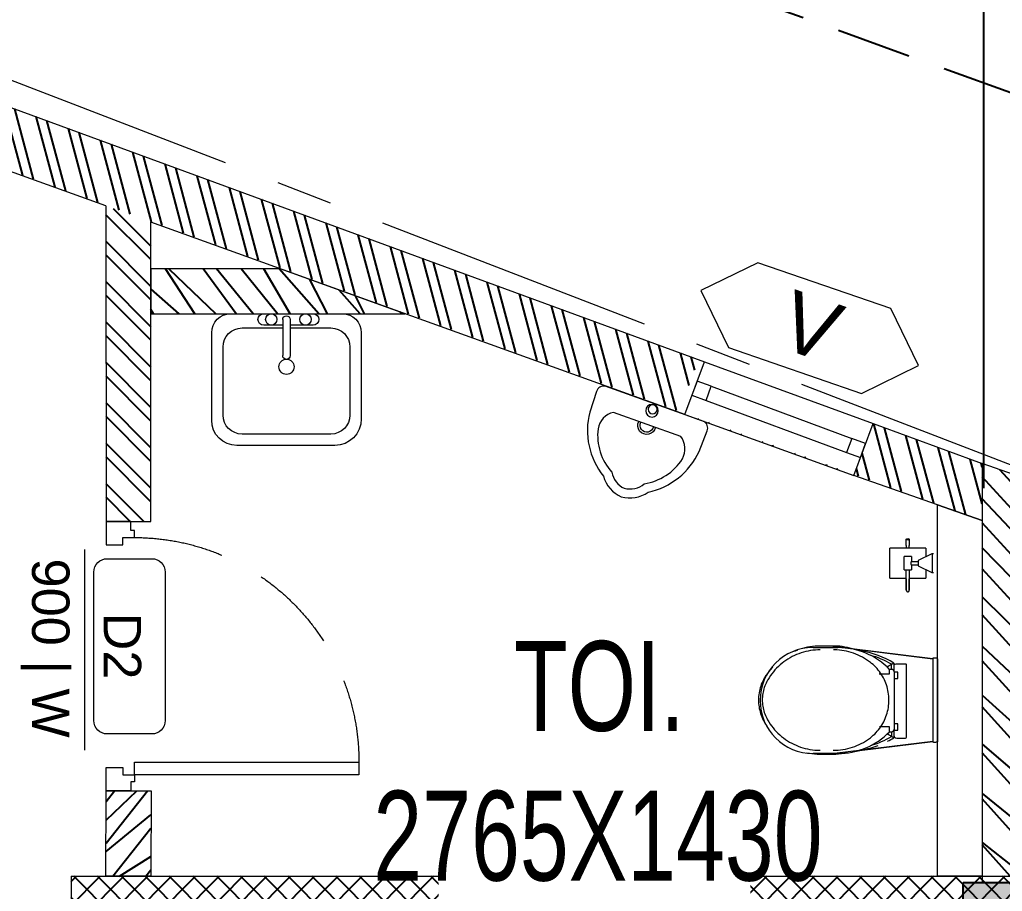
# Model space of a CAD drawing. Header units: metres. Extents: x 60101 to 1133747, y -540 to 107947.
# Drawn here: x 579835 to 583119, y 49922 to 52833 of the extents above; entities that cross this region are included whole.
import ezdxf
from ezdxf.enums import TextEntityAlignment as Align

# ---------------------------------------------------------------- set-up
doc = ezdxf.new("R2010")
doc.units = ezdxf.units.M
doc.header["$LTSCALE"] = 5
doc.header["$PDMODE"] = 3
doc.header["$PDSIZE"] = 20
for name, pattern in [('CENTER', [2, 1.25, -0.25, 0.25, -0.25]), ('DASHED', [0.75, 0.5, -0.25]), ('HIDDEN', [0.375, 0.25, -0.125])]:
    doc.linetypes.add(name, pattern=pattern)
for name, color, linetype in [('A-COLUMN', 3, 'Continuous'), ('A-DIM', 2, 'Continuous'), ('A-hatch', 251, 'Continuous'), ('A-PLOT BOUNDARY', 1, 'Continuous'), ('A-TEXT', 3, 'Continuous'), ('A-TEXT-DOOR', 11, 'Continuous'), ('WALL', 1, 'Continuous')]:
    doc.layers.add(name, color=color, linetype=linetype)
for name, color, linetype, lineweight in [('A-Door', 11, 'Continuous', 15), ('A-DOOR-FRAM', 11, 'Continuous', 9), ('A-FLOR-GRID', 252, 'CENTER', 9), ('A-FURN-FREE', 253, 'Continuous', 5), ('A-Furniture', 252, 'Continuous', 5), ('A-WALL-FULL', 4, 'Continuous', 15), ('A-WIND', 152, 'Continuous', 5), ('HSP-FURN-FREE', 253, 'Continuous', 5), ('P-SANR-FIXT', 6, 'Continuous', 9)]:
    doc.layers.add(name, color=color, linetype=linetype, lineweight=lineweight)
doc.styles.add('Arial', font='arial.ttf', dxfattribs={"height": 135})
doc.styles.add('CEN GOTHIC', font='GOTHIC.TTF', dxfattribs={"width": 0.7})
doc.styles.add('century', font='GOTHIC.TTF', dxfattribs={"width": 0.8})
doc.styles.add('Century Gothic', font='GOTHIC.TTF', dxfattribs={"width": 0.7})
doc.dimstyles.new('1-50', dxfattribs={"dimscale": 50, "dimtxt": 5, "dimasz": 1.25, "dimexe": 1, "dimexo": 1, "dimgap": 0, "dimtad": 0, "dimdec": 0, "dimrnd": 5, "dimzin": 12, "dimdsep": 46, "dimtxsty": 'CEN GOTHIC', "dimblk": 'ARCHTICK', "dimcen": 1, "dimdle": 1, "dimclrd": 6, "dimclre": 6, "dimclrt": 256, "dimadec": 0, "dimazin": 3, "dimtfac": 1, "dimtdec": 0, "dimtmove": 1, "dimatfit": 2, "dimfxl": 5, "dimfxlon": 1, "dimtvp": 0.75, "dimtolj": 1, "dimtzin": 12, "dimlwd": 18, "dimlwe": 18, "dimarcsym": 0})

# ---------------------------------------------------------------- blocks, each defined once
blk = doc.blocks.new('_ArchTick')
at = {"color": 0, "linetype": 'ByBlock', "const_width": 0.15}
blk.add_lwpolyline([(-0.5, -0.5), (0.5, 0.5)], dxfattribs=at)
blk = doc.blocks.new('*D386')
at = {"layer": 'A-DIM', "color": 6, "lineweight": 18, "transparency": 16777216}
for p, q in [((562958.9981315618, 60773.24887508611), (563060.9292262372, 61055.40140819232)), ((586245.564737994, 52360.68847984532), (586347.4958326694, 52642.84101295154))]:
    blk.add_line(p, q, dxfattribs=at)
at = {"layer": 'A-DIM', "lineweight": 18, "transparency": 16777216}
blk.add_line((562996.9152882736, 61025.36450178723), (586377.5327390746, 52578.82707498796), dxfattribs=at)
at = {"layer": 'Defpoints', "color": 0, "transparency": 16777216}
for p in [(562856.41667273, 60489.29608765381), (586330.5073168902, 52595.81559076719), (586142.9832791622, 52076.73569241306)]:
    blk.add_point(p, dxfattribs=at)
at = {"layer": 'A-DIM', "lineweight": 18, "transparency": 16777216, "xscale": 62.5, "yscale": 62.5, "zscale": 62.5}
for p, rotation in [((563043.940710458, 61008.37598600797), 160.1371189231768), ((586330.5073168902, 52595.81559076719), 340.1371189231768)]:
    blk.add_blockref('_ArchTick', p, dxfattribs=dict(at, rotation=rotation))
at = {"layer": 'A-DIM', "transparency": 16777216, "insert": (574821.0475531656, 57172.52888122335), "char_height": 500, "attachment_point": 5, "rotation": 340.13711892317684, "style": 'century'}
blk.add_mtext('\\A1;24760', dxfattribs=at)
blk = doc.blocks.new('LIFT-STRETCHER-VER')
at = {"layer": 'A-hatch', "ltscale": 11}
h = blk.add_hatch(dxfattribs=at)
h.set_pattern_fill('ANSI37', color=256, scale=450, angle=-89.99999999999999)
h.set_pattern_definition([(315.0000000000001, (193157.4766419057, -140141.4266473425), (39.77475644174321, 39.77475644174339), []), (45.00000000000009, (193157.4766419057, -140141.4266473425), (-39.77475644174339, 39.77475644174321), [])])
h.paths.add_polyline_path([(1330, -4.36557e-11), (-1380, 3.63798e-11), (-1380, -3279.399999103414), (-470.0000000001164, -3279.399999103458), (-470.0000000001164, -3049.399999103473), (-1150, -3049.399999103414), (-1150, -229.9999999999636), (1100, -230.0000000000437), (1100, -3279.399999103465), (1330, -3279.399999103495)])
at = {"layer": 'A-FURN-FREE', "color": 253, "linetype": 'Continuous', "ltscale": 5}
blk.add_lwpolyline([(897.3933773085008, -2986.35948667262), (897.3933773085008, -586.3594866725907), (-302.6066226914991, -586.3594866725978), (-302.6066226914991, -2986.359486672627)], close=True, dxfattribs=at)
at = {"layer": 'A-WALL-FULL'}
for p, q in [((-1380, -3279.399999103414), (-1380, 3.63798e-11)), ((1330, -4.36557e-11), (-1380, 3.63798e-11)), ((1330, -3279.399999103495), (1330, -4.36557e-11)), ((-1150, -3049.399999103414), (-1150, -229.9999999999636)), ((1100, -230.0000000000437), (-1150, -229.9999999999636)), ((1100, -3279.399999103465), (1100, -230.0000000000437)), ((-470.0000000001164, -3049.399999103473), (-1150, -3049.399999103414)), ((-470.0000000001164, -3049.399999103473), (-470.0000000001164, -3279.399999103473)), ((-470, -3279.399999103458), (-1380, -3279.399999103414)), ((1330, -3279.399999103495), (1100, -3279.399999103465))]:
    blk.add_line(p, q, dxfattribs=at)
at = {"layer": 'HSP-FURN-FREE', "color": 253, "linetype": 'DASHED', "ltscale": 5}
for p, q in [((-302.6066226914991, -2986.359486672599), (897.3933773085008, -586.3594866726198)), ((-302.6066226914991, -586.3594866725978), (897.3933773085008, -2986.35948667262))]:
    blk.add_line(p, q, dxfattribs=at)
at = {"layer": 'WALL', "color": 253}
blk.add_line((-470.0000000001164, -3049.399999103459), (1100, -3049.399999103465), dxfattribs=at)
blk = doc.blocks.new('URINAL')
at = {"layer": 'A-FURN-FREE'}
for points in [[(-2.020667218593133e-14, -330, -0.2252389909883781), (-79.30447386161542, -285.1970247876307, -0.2366521653421346), (-194.1550875510438, -99.51237476782988), (-196.4619380219665, -26.23790858991559, -0.3662223296007797), (-175.002153493333, 1.07157913559752e-14), (0, 0), (175.002153493333, -1.07157913559752e-14, -0.3662223296007797), (196.4619380219665, -26.23790858991562), (194.1550875510438, -99.51237476782991, -0.2366521653421346), (79.30447386161539, -285.1970247876307, -0.2252389909883781)], [(-4.487850711027859e-15, -73.29216414320399), (119.1095437930926, -73.29216414320399, -0.2994360878309079), (149.6320765854907, -142.3040239471593, -0.2144019540867789), (57.79209718639321, -263.2920222962275, -0.2369507186124667), (-1.83631950972848e-14, -299.8937344231817, -0.2369507186124667), (-57.79209718639324, -263.2920222962275, -0.2144019540867789), (-149.6320765854907, -142.3040239471593, -0.2994360878309079), (-119.1095437931072, -73.29216414320398)]]:
    blk.add_lwpolyline(points, format="xyb", close=True, dxfattribs=at)
for centre, radius in [((-1.521050908998053e-15, -24.84064646324259), 21), ((-1.200824090402204e-15, -19.6109456414415), 15)]:
    blk.add_circle(centre, radius, dxfattribs=at)
for radius, start, end in [(30, 172.6673246041891, 7.332675395810875), (22.5, 170.2020827793972, 9.797917220602736)]:
    blk.add_arc((-4.722303692538093e-15, -77.12107190131792), radius, start, end, dxfattribs=at)
blk = doc.blocks.new('M_Sink Vanity-Square - WB - 500 x 440mm-V46-GFC - Ground floor Plan')
at = {"layer": 'A-FURN-FREE'}
for p, q in [((202.1892405650578, 180.1454011136375), (-170.8107593304012, 180.1454011136375)), ((202.1892405650578, 180.1454011136375), (-170.8107593304012, 180.1454011136375)), ((91.8892405651277, 180.1454011136375), (-73.21075943496544, 180.1454011136375)), ((2.98924056510441, 132.5204011136375), (-132.7107594349654, 132.5204011136375)), ((-73.21075943496544, 142.0454011136317), (2.98924056510441, 142.0454011136317)), ((2.98924056510441, 160.7447659797035), (2.98924056510441, 40.39062213280704)), ((28.38924056501128, 160.7447659797035), (28.38924056501128, 40.39062213280704)), ((28.38924056501128, 142.0454011136317), (91.8892405651277, 142.0454011136317)), ((164.0892405650811, 132.5204011136375), (28.38924056501128, 132.5204011136375)), ((-234.3107593304012, 116.6454011136375), (-234.3107593304012, -170.9545989909384)), ((-234.3107593304012, 116.6454011136375), (-234.3107593304012, -170.9545989909384)), ((265.6892405650578, -175.504531777493), (265.6892405650578, 116.6454011136375)), ((265.6892405650578, -175.504531777493), (265.6892405650578, 116.6454011136375)), ((-196.2107594349654, 69.02040111363749), (-196.2107594349654, -158.2545988863567)), ((227.5892405650811, -158.2545988863567), (227.5892405650811, 69.02040111363749)), ((-132.7107594349654, -221.7545988863567), (164.0892405650811, -221.7545988863567)), ((-145.4107594349189, -259.8545988863625), (181.3391734561883, -259.8545988863625)), ((-145.4107594349189, -259.8545988863625), (181.3391734561883, -259.8545988863625))]:
    blk.add_line(p, q, dxfattribs=at)
for centre, radius, start, end in [((-170.8107593304012, 116.6454011136375), 63.49999999999954, 90, 180), ((-170.8107593304012, 116.6454011136375), 63.49999999999954, 90, 180), ((-73.21075943496544, 161.0954011136491), 19.04999999999997, 90, 270), ((-47.81075943494216, 161.0954011136491), 19.04999999999992, 0, 180), ((15.68924056505784, 160.7447659797035), 12.70000000000006, 0, 180), ((66.48924056510441, 161.0954011136491), 19.04999999999997, 0, 180), ((91.8892405651277, 161.0954011136491), 19.04999999999968, 270, 90), ((202.1892405650578, 116.6454011136375), 63.50000000000972, 0, 90), ((202.1892405650578, 116.6454011136375), 63.50000000000965, 0, 90), ((-132.7107594349654, 69.02040111363749), 63.49999999999611, 90, 180), ((-47.81075943494216, 161.0954011136491), 19.04999999999992, 180, 0), ((66.48924056510441, 161.0954011136491), 19.04999999999995, 180, 0), ((164.0892405650811, 69.02040111363749), 63.50000000000037, 0, 90), ((15.68924056505784, 40.39062213280704), 12.70000000000003, 180, 0), ((15.68924056505784, 3.175000000017462), 25.39999999999996, 0, 180), ((15.68924056505784, 3.175000000017462), 25.39999999999995, 180, 0), ((-132.7107594349654, -158.2545988863567), 63.50000000000221, 180, 270), ((164.0892405650811, -158.2545988863567), 63.49999999999918, 270, 0), ((-145.4107594349189, -170.9545989909384), 88.89999989542437, 180, 270), ((-145.4107594349189, -170.9545989909384), 88.89999989542432, 180, 270), ((181.3391734561883, -175.504531777493), 84.35006710885858, 270, 0), ((181.3391734561883, -175.504531777493), 84.35006710885851, 270, 0)]:
    blk.add_arc(centre, radius, start, end, dxfattribs=at)
blk = doc.blocks.new('Toilet_paper_holder_9389 - Type 1-1821859-GFC - Second Floor Plan')
at = {"layer": 'A-FURN-FREE'}
for p, q in [((144.8859722395751, 155.4530447261096), (45.1140277603817, 155.4530447261118)), ((45.11402776039476, 35.45304472610254), (45.11402776039476, 155.4530447261025)), ((144.8859722395904, 155.4530447261025), (144.8859722395904, 100.2890115559411)), ((36.29809471614243, 100.4530447261091), (14.99999999997493, 100.4530447261091)), ((117.4999999999733, 107.9530447261074), (72.49999999997918, 107.9530447261096)), ((72.49999999999162, 95.45304472610042), (72.49999999999162, 107.9530447261012)), ((117.4999999999916, 107.9530447261011), (117.4999999999916, 95.45304472610034)), ((147.4999999999751, 100.4530447261091), (117.4999999999733, 100.4530447261091)), ((147.4999999999751, 100.4530447261091), (144.8859722395751, 100.4530447261091)), ((14.99999999997493, 90.45304472610923), (36.29809471614243, 90.45304472610923)), ((72.49999999999159, 82.95304472609958), (72.49999999999159, 95.45304472610033)), ((72.49999999997918, 82.9530447261066), (89.00361700117243, 82.9530447261066)), ((88.99999999997543, 82.95711666357305), (88.99999999997543, 59.50000000000813)), ((100.99638299878, 82.9530447261066), (117.4999999999733, 82.9530447261066)), ((100.999999999977, 59.50000000000597), (100.999999999977, 82.95711666357305)), ((117.4999999999915, 95.45304472610026), (117.4999999999915, 82.95304472609944)), ((117.4999999999733, 90.45304472610707), (147.4999999999751, 90.45304472610707)), ((144.8859722395904, 90.57319750475584), (144.8859722395904, 35.45304472610254)), ((144.8859722395751, 90.45304472610707), (147.4999999999751, 90.45304472610707)), ((45.1140277603817, 35.45304472610874), (73.60033918672706, 35.45304472610874)), ((84.99999999997202, 59.50000000000813), (62.4999999999728, 14.50000000000753)), ((94.99999999999194, 59.50000000000021), (86.33974596214588, 59.50000000000021)), ((103.6602540378379, 59.50000000000021), (94.99999999999201, 59.50000000000021)), ((127.4999999999797, 14.50000000000753), (104.9999999999805, 59.50000000000597)), ((116.3996608132254, 35.45304472610874), (144.8859722395751, 35.45304472610874)), ((62.4999999999728, 14.50000000000753), (62.4999999999728, 9.500000000010834)), ((62.49999999998975, 14.49999999999941), (94.99999999999173, 14.49999999999941)), ((94.99999999999197, 14.49999999999941), (127.4999999999942, 14.49999999999941)), ((127.4999999999797, 9.500000000010834), (127.4999999999797, 14.50000000000753))]:
    blk.add_line(p, q, dxfattribs=at)
at = {"layer": 'A-FURN-FREE', "flags": 128}
for points in [[(36.29809471614243, 100.4530447261091), (37.61178443947465, 100.4530447261091), (38.9533685397033, 100.4530447261091), (40.32070076845623, 100.4530447261091), (41.71159368584506, 100.4530447261091), (43.12382215991919, 100.4530447261091), (44.55512692637495, 100.4530447261091)], [(147.4999999999751, 100.4530447261091), (148.999600031977, 100.4530447261091), (150.4968010238185, 100.4530447261091), (151.9892077733107, 100.4530447261091), (153.4744327480088, 100.4530447261091), (154.950099904788, 100.4530447261091), (156.4138484909928, 100.4530447261091), (157.8633368211267, 100.4530447261091), (159.2962460230789, 100.4530447261091), (160.7102837477886, 100.4530447261091), (162.103187836548, 100.4530447261091), (163.4727299399525, 100.4530447261091), (164.816719082778, 100.4530447261091), (166.1330051691169, 100.4530447261091), (167.4194824220069, 100.4530447261091), (168.6740927522862, 100.4530447261091), (169.8948290510685, 100.4530447261091), (171.0797384006696, 100.4530447261091), (172.226925198904, 100.4530447261091), (173.3345541916196, 100.4530447261091), (174.4008534087101, 100.4530447261091), (175.4241169988838, 100.4530447261091), (176.4027079586876, 100.4530447261091), (177.3350607513391, 100.4530447261091), (178.2196838112639, 100.4530447261091), (179.0551619302712, 100.4530447261091), (179.8401585215998, 100.4530447261091), (180.57341775816, 100.4530447261091), (181.2537665815946, 100.4530447261091), (181.8801165789181, 100.4530447261091), (182.4514657237492, 100.4530447261091), (182.9668999793315, 100.4530447261091), (183.4255947608199, 100.4530447261091), (183.8268162544073, 100.4530447261091), (184.1699225913001, 100.4530447261091), (184.454364874545, 100.4530447261091), (184.6796880571645, 100.4530447261091), (184.8455316701383, 100.4530447261091), (184.9516303990607, 100.4530447261091), (184.9978145086023, 100.4530447261091)], [(184.9999999999753, 100.4530447261091), (184.9700039997651, 100.4530447261091), (184.8800639863263, 100.4530447261091), (184.7303238444939, 100.4530447261091), (184.5210231265631, 100.4530447261091), (184.2524966690235, 100.4530447261091), (183.9251740569257, 100.4530447261091), (183.5395789366285, 100.4530447261091), (183.0963281780672, 100.4530447261091), (182.5961308878975, 100.4530447261091), (182.0397872750841, 100.4530447261091), (181.4281873707223, 100.4530447261091), (180.7623096041973, 100.4530447261091), (180.043219237887, 100.4530447261091), (179.2720666629805, 100.4530447261091), (178.4500855590889, 100.4530447261091), (177.5785909206375, 100.4530447261091), (176.658976953137, 100.4530447261091), (175.6927148427583, 100.4530447261091), (174.68135040276, 100.4530447261091), (173.6265016004928, 100.4530447261091), (172.5298559690262, 100.4530447261091), (171.3931679074185, 100.4530447261091), (170.2182558741019, 100.4530447261091), (169.0069994776912, 100.4530447261091), (167.7613364700309, 100.4530447261091), (166.4832596462058, 100.4530447261091), (165.1748136564899, 100.4530447261091), (163.838091735351, 100.4530447261091), (162.47523235271, 100.4530447261091), (161.088415792852, 100.4530447261091), (159.6798606664288, 100.4530447261091), (158.2518203611759, 100.4530447261091), (156.8065794369391, 100.4530447261091), (155.346449970903, 100.4530447261091), (153.8737678587378, 100.4530447261091), (152.3908890776593, 100.4530447261091), (150.9001859173885, 100.4530447261091), (149.4040431849842, 100.4530447261091), (147.9048543896593, 100.4530447261091), (147.4999999999751, 100.4530447261091)], [(184.9999999999753, 100.4530447261091), (185.1999466709088, 100.4490452594149), (185.3995734698228, 100.4370532576214), (185.5985610364171, 100.4170879053768), (185.7965910330473, 100.3891811429862), (185.9933466539489, 100.3533776153157), (186.1885131321104, 100.3097346003687), (186.3817782427978, 100.2583219176625), (186.5728328030552, 100.1992218165191), (186.7613711663498, 100.1325288444976), (186.9470917115169, 100.0583496961216), (187.1296973253068, 99.97680304220857), (187.3088958776814, 99.88801934000423), (187.4844006891973, 99.79214062449678), (187.6559309895821, 99.68932028117504), (187.8232123669512, 99.57972280065731), (187.9859772067851, 99.46352351553075), (188.1439651200687, 99.34090831986286), (188.2969233598316, 99.21207337181367), (188.4446072255293, 99.07722477981217), (188.5867804544741, 98.93657827284493), (188.7232155998292, 98.7903588553139), (188.8536943944691, 98.63880044709997), (188.9780081001571, 98.48214550932629), (189.0959578414796, 98.32064465647096), (189.2073549240182, 98.15455625544843), (189.312021136193, 97.98414601227044), (189.4097890344028, 97.80968654697746), (189.500502210857, 97.63145695749212), (189.5840155438352, 97.44974237314027), (189.6601954298104, 97.26483349849094), (189.7289199972242, 97.07702614830177), (189.7900793014207, 96.8866207742692), (189.8435755005682, 96.69392198436981), (189.8893230121519, 96.49923805556573), (189.9272486499168, 96.30288044061065), (189.9572917409344, 96.10516326979888), (189.9794042226628, 95.90640284842829), (189.9935507198556, 95.70691715077655), (189.9997086011227, 95.50702531139831), (189.9999999999785, 95.45304472610809)], [(44.6847578949866, 90.45304472610923), (43.25184869303871, 90.45304472610923), (41.83781096832467, 90.45304472610923), (40.44490687956967, 90.45304472610923), (39.07536477616512, 90.45304472610923), (37.73137563333536, 90.45304472610923), (36.41508954700504, 90.45304472610923), (36.29809471614243, 90.45304472610923)], [(147.4999999999751, 90.45304472610707), (148.999600031977, 90.45304472610707), (150.4968010238185, 90.45304472610707), (151.9892077733107, 90.45304472610707), (153.4744327480088, 90.45304472610707), (154.950099904788, 90.45304472610707), (156.4138484909928, 90.45304472610707), (157.8633368211267, 90.45304472610707), (159.2962460230789, 90.45304472610707), (160.7102837477886, 90.45304472610707), (162.103187836548, 90.45304472610707), (163.4727299399525, 90.45304472610707), (164.816719082778, 90.45304472610707), (166.1330051691169, 90.45304472610707), (167.4194824220069, 90.45304472610707), (168.6740927522862, 90.45304472610707), (169.8948290510685, 90.45304472610707), (171.0797384006696, 90.45304472610707), (172.226925198904, 90.45304472610707), (173.3345541916196, 90.45304472610707), (174.4008534087101, 90.45304472610707), (175.4241169988838, 90.45304472610707), (176.4027079586876, 90.45304472610707), (177.3350607513391, 90.45304472610707), (178.2196838112639, 90.45304472610707), (179.0551619302712, 90.45304472610707), (179.8401585215998, 90.45304472610707), (180.57341775816, 90.45304472610707), (181.2537665815946, 90.45304472610707), (181.8801165789181, 90.45304472610707), (182.4514657237492, 90.45304472610707), (182.9668999793315, 90.45304472610707), (183.4255947608199, 90.45304472610707), (183.8268162544073, 90.45304472610707), (184.1699225913001, 90.45304472610707), (184.454364874545, 90.45304472610707), (184.6796880571645, 90.45304472610707), (184.8455316701383, 90.45304472610707), (184.9516303990607, 90.45304472610707), (184.997814508598, 90.45304472610707)], [(184.9999999999753, 90.45304472610707), (184.9700039997651, 90.45304472610707), (184.8800639863263, 90.45304472610707), (184.7303238444939, 90.45304472610707), (184.5210231265631, 90.45304472610707), (184.2524966690235, 90.45304472610707), (183.9251740569257, 90.45304472610707), (183.5395789366285, 90.45304472610707), (183.0963281780672, 90.45304472610707), (182.5961308878975, 90.45304472610707), (182.0397872750841, 90.45304472610707), (181.4281873707223, 90.45304472610707), (180.7623096041973, 90.45304472610707), (180.043219237887, 90.45304472610707), (179.2720666629805, 90.45304472610707), (178.4500855590889, 90.45304472610707), (177.5785909206375, 90.45304472610707), (176.658976953137, 90.45304472610707), (175.6927148427583, 90.45304472610707), (174.68135040276, 90.45304472610707), (173.6265016004928, 90.45304472610707), (172.5298559690219, 90.45304472610707), (171.3931679074185, 90.45304472610707), (170.2182558741019, 90.45304472610707), (169.0069994776912, 90.45304472610707), (167.7613364700309, 90.45304472610707), (166.4832596462058, 90.45304472610707), (165.1748136564899, 90.45304472610707), (163.838091735351, 90.45304472610707), (162.47523235271, 90.45304472610707), (161.088415792852, 90.45304472610707), (159.6798606664288, 90.45304472610707), (158.2518203611759, 90.45304472610707), (156.8065794369391, 90.45304472610707), (155.346449970903, 90.45304472610707), (153.8737678587378, 90.45304472610707), (152.3908890776593, 90.45304472610707), (150.9001859173885, 90.45304472610707), (149.4040431849842, 90.45304472610707), (147.9048543896593, 90.45304472610707), (147.4999999999751, 90.45304472610707)], [(189.9999999999785, 95.45304472610809), (189.996000533282, 95.2530980551745), (189.9840085314864, 95.05347125626274), (189.9640431792462, 94.8544836896619), (189.9361364168534, 94.65645369303607), (189.9003328891829, 94.45969807213233), (189.8566898742359, 94.26453159397299), (189.8052771915296, 94.07126648328774), (189.7461770903841, 93.880211923026), (189.6794841183626, 93.69167355973137), (189.6053049699866, 93.50595301456649), (189.5237583160757, 93.32334740077879), (189.4349746138692, 93.14414884839975), (189.3390958983618, 92.96864403689034), (189.2362755550401, 92.79711373650342), (189.1266780745267, 92.62983235913212), (189.0104787893958, 92.46706751929607), (188.8878635937322, 92.3090796060168), (188.7590286456808, 92.15612136625178), (188.6241800536793, 92.00843750055623), (188.4835335467121, 91.86626427160923), (188.3373141291832, 91.72982912625417), (188.1857557209671, 91.59935033161209), (188.0291007831913, 91.47503662592622), (187.8675999303403, 91.35708688460163), (187.7015115293178, 91.24568980206948), (187.5311012861376, 91.14102358989031), (187.3566418208425, 91.04325569168489), (187.1784122313593, 90.95254251522636), (186.9966976470074, 90.86902918224817), (186.8117887723603, 90.79284929627299), (186.6239814221668, 90.7241247288613), (186.4335760481385, 90.6629654246627), (186.2408772582392, 90.60946922551729), (186.0461933294329, 90.56372171393143), (185.8498357144735, 90.5257960761666), (185.6521185436682, 90.4957529851511), (185.4533581222976, 90.47364050342053), (185.2538724246437, 90.45949400622987), (185.0539805852677, 90.45333612495853), (184.9999999999753, 90.45304472610707)]]:
    blk.add_lwpolyline(points, dxfattribs=at)
at = {"layer": 'A-FURN-FREE'}
for centre, major_axis, ratio, start_param, end_param in [((14.99999999999077, 95.45304472610144), (2.140039916766481e-14, 5), 0.5000000000000003, 4.712388980384683, 7.85398163397447), ((14.99999999999076, 95.45304472610144), (1.695950706916414e-14, 4.999999999999986), 0.5000000000000018, 1.570796326794898, 4.712388980384683)]:
    blk.add_ellipse(centre, major_axis=major_axis, ratio=ratio, start_param=start_param, end_param=end_param, dxfattribs=at)
for points, knots in [([(94.99999999999194, 84.48718862636878), (94.6437870413088, 84.47739846018726), (94.1120209283445, 84.44595827321878), (93.42459504522449, 84.36938437318776), (92.92336959185023, 84.29691467348964), (92.44120813401747, 84.200255496336), (91.9812153912161, 84.08101506678535), (91.61771905686376, 83.97417948266492), (91.3399009041521, 83.88889284050558), (91.13812728323877, 83.8275291583911), (90.94379144435646, 83.76568147029037), (90.69548324084452, 83.67837008597567), (90.40522072436967, 83.56599563910004), (90.14266098862912, 83.4572310748828), (89.949906071797, 83.37724429082196), (89.81416157125616, 83.32289873010097), (89.68764432696427, 83.27188453205261), (89.53197721190436, 83.20465006952809), (89.36258923165265, 83.12657063607264), (89.20204283576778, 83.0480322284989), (89.12475673851995, 83.01191110388913), (89.09371604458941, 82.99775708743672)], [0, 0, 0, 0, 0.05555555555555555, 0.08333333333333333, 0.1111111111111111, 0.1388888888888889, 0.1666666666666667, 0.1944444444444444, 0.2083333333333333, 0.2222222222222222, 0.2361111111111111, 0.25, 0.2777777777777778, 0.3055555555555556, 0.3194444444444444, 0.3333333333333333, 0.3472222222222222, 0.361111111111111, 0.3888888888888888, 0.4166666666666666, 0.4444444444444444, 0.4444444444444444, 0.4444444444444444, 0.4444444444444444]), ([(100.9062839553945, 82.99775708743667), (100.8441426578414, 83.02604534138986), (100.7052005396634, 83.09470504443003), (100.4341575960652, 83.22076684332433), (100.2310991847052, 83.30500255837427), (100.0500916063764, 83.3772038979006), (99.85734035308762, 83.45725441723033), (99.59477880907147, 83.56598752257902), (99.30451681703475, 83.67837109319125), (99.05620854472436, 83.7656812806065), (98.86187271966193, 83.82752920913558), (98.6600990950677, 83.88889282721112), (98.38228094356136, 83.97417949034049), (98.01878460861798, 84.0810150641775), (97.55879186600659, 84.20025549703462), (97.07663040812282, 84.29691467330264), (96.57540495476223, 84.36938437323684), (95.88797907163763, 84.44595827318932), (95.35621295867516, 84.47739846018725), (94.99999999999197, 84.48718862636878)], [0.5555555555555556, 0.5555555555555556, 0.5555555555555556, 0.5555555555555556, 0.6111111111111112, 0.6388888888888888, 0.6666666666666666, 0.6805555555555556, 0.6944444444444444, 0.7222222222222222, 0.75, 0.7638888888888888, 0.7777777777777778, 0.7916666666666667, 0.8055555555555556, 0.8333333333333333, 0.861111111111111, 0.8888888888888888, 0.9166666666666666, 0.9444444444444444, 1, 1, 1, 1])]:
    blk.add_open_spline(points, degree=3, knots=knots, dxfattribs=at)
blk = doc.blocks.new('Walvit_Elongated Hung Bowl_604119 W - Walvit-704296-GFC - Second Floor Plan')
at = {"layer": 'A-FURN-FREE', "lineweight": 9}
for p, q in [((-180.4674600787985, -159.0240596017684), (-180.4674600787985, -202.9068324877298)), ((-178.5374043179909, -217.7323970020516), (-178.5374043179909, -135.1823970020632)), ((175.3333943216712, -135.1823970020632), (175.3333943216712, -217.7323970020516)), ((180.4674600788276, -203.47405960178), (180.4674600788276, -159.0464473463362)), ((-179.4355216748372, -202.9068324877298), (-180.4674600787985, -202.9068324877298)), ((-180.4668523408181, -202.8396707646898), (-179.4349177808617, -202.8424874187331)), ((-137.9887214478804, -535.5974923471804), (-178.4983302819601, -206.3904467491084)), ((178.4983302819892, -206.3904467491084), (137.9887214479095, -535.5974923471804)), ((180.4674600788276, -203.47405960178), (175.3540791898558, -203.47405960178)), ((175.3540793612483, -203.491795051028), (176.6162049344566, -203.4929433678044)), ((176.6162143386609, -203.4929433763609), (178.2114428288478, -203.4943947594147)), ((178.2114536047739, -203.4943947691936), (180.4674498943205, -203.4964473370346)), ((137.9887214479095, -535.5974923471804), (172.4423082519206, -255.6055633096257)), ((-168.1376968478726, -290.5875945747248), (-137.9887214478804, -535.5974923471804)), ((-88.56484908453422, -357.7541811073897), (-88.56484908453422, -389.1823970020632)), ((86.38334874482825, -389.1823970020632), (86.38334874482825, -356.6293661319651)), ((-88.56484908453422, -389.1823970020632), (-105.9074806228164, -389.1823970020632)), ((-105.9074806228164, -389.1823970020632), (-105.9074806228164, -396.8735444099293)), ((102.5864238702634, -389.1823970020632), (86.38334874482825, -389.1823970020632)), ((102.5864238702634, -396.8735444099293), (102.5864238702634, -389.1823970020632)), ((-127.2453597908607, -414.8562108345795), (-127.2453597908607, -444.4755091349944)), ((-117.3045109439117, -404.9153619876597), (-126.0594291923044, -404.9153619876597)), ((-105.8337054963631, -397.4339221300907), (-121.7875263815804, -397.4339221300907)), ((-101.610802540963, -404.9153619876597), (-117.3045109439117, -404.9153619876597)), ((-100.9325216640427, -405.3069676345331), (-100.9325216640427, -418.1173505409388)), ((-100.9325216640427, -418.1173505409388), (-79.89650424246793, -418.1173505409388)), ((-95.57090127433185, -407.210123758472), (92.24984452174976, -407.210123758472)), ((-79.89650424246793, -418.1173505409388), (-79.89650424246793, -407.210123758472)), ((72.45156508369837, -407.210123758472), (72.45156508369837, -418.1173505409388)), ((72.45156508369837, -418.1173505409388), (93.48758250527317, -418.1173505409388)), ((93.48758250527317, -418.1173505409388), (93.48758250527317, -407.0471724615782)), ((112.9418214045581, -404.9153619876597), (98.60396858031163, -404.9153619876597)), ((102.5126487438101, -397.4339221300907), (119.3239590593148, -397.4339221300907)), ((123.5958618700679, -404.9153619876597), (112.9418214045581, -404.9153619876597)), ((119.2918214045349, -445.9195349916117), (119.2918214045349, -411.2653619876364)), ((-124.2857953753555, -447.4350735504995), (117.7762828456762, -447.4350735504995)), ((137.9887214479095, -535.5974923471804), (-139.4256098896149, -535.5974923471804)), ((137.9887214479095, -550.5701713599847), (-139.4256098896149, -550.5701713599847)), ((139.425609889644, -535.5974923471804), (131.4742791653262, -535.5974923471804))]:
    blk.add_line(p, q, dxfattribs=at)
at = {"layer": 'A-FURN-FREE', "lineweight": 9, "flags": 128}
for points in [[(72.66374257509597, 27.73561748361681), (67.56535121580237, 30.54057336354163), (62.35886970773572, 33.13940430199727), (57.05262731065159, 35.52795272402), (51.65511288042762, 37.70239746151492), (46.17496128877974, 39.65925986686489), (40.62093960921629, 41.39540937758284), (35.00193309161114, 42.9080685248482), (29.32693094771821, 44.1948173767305), (23.60501197041594, 45.25359740952263), (17.84533000941155, 46.08271480107214), (12.0570993272122, 46.68084314034786), (6.249579858093057, 47.04702554969117), (0.4320623944222461, 47.18067621532828), (-5.386146276956424, 47.08158132462995), (-11.19573826325359, 46.74989940843079), (-16.98741945662186, 46.18616108689457), (-22.75192440263345, 45.39126822119579), (-28.4800311231229, 44.36649247026071), (-34.16257586920983, 43.11347325670067), (-39.79046778153861, 41.63421514403308), (-45.35470343360794, 39.93108462961391), (-50.84638123531477, 38.00680635892786), (-56.25671567369136, 35.8644587668241), (-61.57705136781442, 33.50746915233321), (-66.79887691547628, 30.93960819602944), (-71.91383850973216, 28.16498392779613), (-72.66374257506686, 27.73561748361681)], [(66.32066173339263, 16.73310297849821), (61.66732739165309, 19.29320411692606), (56.91533848107792, 21.66517370537622), (52.07229717020527, 23.84521709865658), (47.14595129204099, 25.82984669221332), (42.14418194908649, 27.61588750215014), (37.07499090526835, 29.20048224419588), (31.94648778493865, 30.58109590469394), (26.76687709902762, 31.75551979639567), (21.54444511971087, 32.72187509160722), (16.28754662410938, 33.47861582791666), (11.00459152841358, 34.02453138167039), (5.704031433793716, 34.35874840436736), (0.3943461056624074, 34.48073222010862), (-4.915970092115458, 34.39028768078424), (-10.21842178641236, 34.08755947835743), (-15.5045261856867, 33.5730319134309), (-20.76582665051683, 32.84752812027), (-25.99390622248757, 31.91220875026193), (-31.18040108960122, 30.76857011480024), (-36.31701396644348, 29.41844179172767), (-41.39552736812038, 27.86398369842209), (-46.40781675660401, 26.1076826362405), (-51.34586353806662, 24.15234831214184), (-56.20176789109246, 22.00110884400783), (-60.9677614045504, 19.65740575600648), (-65.6362195055408, 17.12498847313691), (-66.32066173333442, 16.73310297849821)], [(-66.32066173333442, 16.73310297849821), (-73.26116288383491, 12.5446929433383), (-80.02862064508372, 8.08208716957597), (-86.61220852829865, 3.352424874377903), (-93.00139419731568, -1.636727491393685), (-99.18595631801873, -6.877388348395471), (-105.1560009102977, -12.3611737570609), (-110.9019771763706, -18.07931083062431), (-116.4146927799156, -24.02265176957007), (-121.6853285520046, -30.1816884962609), (-126.7054525997082, -36.54656786576379), (-131.4670337954594, -43.10710742883384), (-135.9624546250852, -49.85281172167743), (-140.1845233742497, -56.77288905653404), (-144.1264856336056, -63.85626878571929), (-147.7820351044647, -71.09161901281914), (-151.1453236874368, -78.46736472088378), (-154.2109708382923, -85.97170629020547), (-156.974072175537, -93.59263837506296), (-159.4302073264844, -101.3179691099213), (-161.5754469988169, -109.1353396135382), (-163.4063592666935, -117.0322437607101), (-164.9200150610704, -124.9960481894086), (-166.1139928555349, -133.0140125114121), (-166.9863825403736, -141.073309694184), (-167.5357884781552, -149.1610465814592), (-167.7613317366049, -157.2642845195369), (-167.7674647173262, -159.0240596017684)], [(-72.66374257506686, 27.73561748361681), (-80.03915316687198, 23.28475103084929), (-84.45095090015093, 20.37551764782984)], [(167.7674551507807, -159.0348925304716), (167.61271242972, -150.9299934235751), (167.1339839674183, -142.8377654298674), (166.3320356272452, -134.7711543879122), (165.2081503555237, -126.7430651545874), (163.7641261288954, -118.7663409601082), (162.0022730781056, -110.85374286148), (159.9254097921657, -103.0179293278488), (157.5368588093552, -95.27143598924158), (154.8404413016397, -87.6266555825714), (151.8404709618771, -80.09581812564284), (148.5417471026303, -72.69097135186894), (144.9495469784015, -65.42396143649239), (141.0696173430479, -58.30641404521884), (136.9081652563764, -51.34971573547227), (132.4718481539749, -44.56499574059853), (127.7677631968108, -37.96310816518962), (122.8034359173616, -31.55461462103995), (117.5868081802619, -25.34976733085932), (112.1262254770845, -19.35849272651831), (106.4304235752788, -13.59037556947442), (100.5085145428602, -8.054643616604153), (94.36997217099997, -2.760152858158108), (88.02461681797286, 2.284626650100108), (81.48259969882201, 7.071624337055255), (74.7543866453052, 11.59318202757277), (67.8507413630723, 15.84206619398901), (66.32066173339263, 16.73310297849821)], [(110.9407171763014, -0.4252608739770949), (108.9938931297802, 1.394607688998803), (102.4706940918404, 7.020864694262855), (95.72772264573723, 12.3817629077821), (88.77576610739925, 17.468726035906), (81.62594612425892, 22.27361602283781), (74.28970088306232, 26.7887460696511), (72.66374257509597, 27.73561748361681)], [(166.7303965034953, -83.16358877846505), (163.5424403978395, -75.16084990691161), (161.6744615874486, -70.96768386522308)], [(180.4674498943205, -159.046447337023), (180.3030106011138, -150.4336746535846), (179.7942837966548, -141.8343670874601), (178.9420833353652, -133.2622816964285), (177.7477725561475, -124.7311319883447), (176.2132621015189, -116.2545659830212), (174.3410068608064, -107.8461443777778), (172.1340020430507, -99.51931885344675), (169.5957783851482, -91.2874105545925)], [(-175.833076658455, -114.4118058459717), (-177.4415819718561, -122.87464250013), (-178.7103774494317, -131.3950328440988), (-179.6374332890846, -139.9593460710021), (-180.2212663992541, -148.5538811065489), (-180.4609427714604, -157.1648885281757), (-180.4674690997053, -159.0240596017684)], [(-180.4668523408181, -202.8396707646898), (-180.3180855846149, -211.4527284117066), (-179.8250073853415, -220.0529474476934), (-178.9884065629158, -228.6265693568857), (-177.8096215002297, -237.1598781732027), (-176.2905380018638, -245.6392224227893), (-175.3160567445448, -250.0535297535243)], [(-167.7668996487628, -202.8743351462181), (-167.6269052945718, -210.9795024130144), (-167.1629026784794, -219.0725881295511), (-166.3756341056724, -227.1406450850191), (-165.2663590379234, -235.170766109426), (-163.8368520787044, -243.1501047221245), (-162.089400134224, -251.0658956834814), (-160.026798754785, -258.90547541657), (-157.6523476626317, -266.6563022662303), (-154.9698454729805, -274.3059765629005), (-151.9835836171114, -281.8422604595544), (-148.6983394769195, -289.2530975095578), (-145.1193687422492, -296.5266319545335), (-141.2523970027687, -303.6512276910362), (-137.1036105883832, -310.615486885712), (-132.6796466723317, -317.4082682094304), (-127.9875826531206, -324.01870466111), (-125.8916442854097, -326.7995898525696)], [(125.4414757153427, -327.2569298838498), (130.2701506279991, -320.7456140851136), (134.8345799322706, -314.0464111497859), (139.1274615149887, -307.1700383734424), (143.1419276813976, -300.1274964856566), (146.8715561419667, -292.930052051146), (150.310380286799, -285.5892194455373), (153.4528987308149, -278.1167424350861), (156.2940841149248, -270.5245753890486), (158.8293911485234, -262.8248641549726), (161.0547638812568, -255.0299266283982), (162.9666421914299, -247.1522330465959), (164.5619674816262, -239.2043860387057), (165.8381875717023, -231.1991004645242), (166.7932607817347, -223.1491830732557), (167.425659198314, -215.0675120155211), (167.7343711189169, -206.9670162410475), (167.7674551507807, -203.4848925304832)], [(168.6387983873428, -273.6325432852609), (170.9693040856801, -266.5548123957124), (173.3341243296163, -258.2714242729126), (175.3658057937282, -249.9000943901483), (177.0610982211074, -241.4542150893249), (178.4172895055381, -232.947297975712), (179.4322100302088, -224.3929523019469), (180.104236138839, -215.8048631962156), (180.4322927329631, -207.1967697691289), (180.4674498943205, -203.4964473370346)], [(-125.8916442854097, -326.7995898525696), (-121.9298818939715, -331.7547221046989), (-117.773136050324, -336.5474625392817), (-113.4280566610687, -341.1701437940937), (-108.9015949263412, -345.6153705652105), (-104.2009922192956, -349.8760314380052), (-99.33376850155764, -353.9453102640691), (-94.30771029280731, -357.8166970652528), (-89.13085821396089, -361.483998448588), (-83.81149412400555, -364.9413475141628), (-78.35812787080067, -368.1832132409909), (-72.77948367700446, -371.2044093354489), (-67.08448618324474, -374.0001025283127), (-61.2822461706819, -376.5658203068888), (-55.38204598560696, -378.8974580699578), (-49.39332468961948, -380.9912856945884), (-43.32566295930883, -382.8439535031794), (-37.18876775904209, -384.4524976224056), (-30.9924568120623, -385.8143447249313), (-24.74664289402426, -386.927316145855), (-18.46131797487033, -387.7896313683013), (-12.14653723360971, -388.3999108718708), (-5.812402972398559, -388.7571783395833), (0.5309515451663174, -388.860862219648), (6.873378305026563, -388.7107966400217), (13.20473077736096, -388.3072216735454), (19.51488014881033, -387.6507829541806), (25.79373152650078, -386.7425306437653), (32.0312400876137, -385.5839177523158), (38.21742714909487, -384.176797813212), (44.34239613125101, -382.5234219182166), (50.39634839032078, -380.626435116108), (56.3695988941181, -378.4888721811003), (62.2525917160965, -376.1141527578002), (68.03591532266, -373.506075890793), (73.71031762976781, -370.6688139467151), (79.26672080424032, -367.6069059394067), (84.69623578625033, -364.3252502684481), (89.9901765100949, -360.8290968829533), (95.14007379990653, -357.1240388824954), (100.1376889186213, -353.2160035694833), (104.9750267481431, -349.1112429667846), (109.6443485798372, -344.8163238157285), (114.1381844948919, -340.3381170706707), (118.4493453144387, -335.6837869072333), (122.5709341008624, -330.8607792607509), (125.4414757153427, -327.2569298838498)], [(-139.4256098895858, -535.5974923471804), (-139.7000775582856, -535.804327245045), (-139.9305824781768, -536.3560622810619), (-140.1124322339019, -537.2414657210466), (-140.2419248887745, -538.4425133041805), (-140.3164243458305, -539.9347551652463), (-140.3344140108966, -541.6878135631559), (-140.2955276663124, -543.6660012844368), (-140.2005569259054, -545.8290481316508), (-140.0514351200836, -548.1329207086819), (-139.851197938784, -550.5307188137085)], [(139.8511979388131, -550.5307188137085), (140.0514351201418, -548.1329207086819), (140.2005569259636, -545.8290481316508), (140.2955276663706, -543.6660012844368), (140.3344140109257, -541.6878135631559), (140.3164243458596, -539.9347551652463), (140.2419248888327, -538.4425133041805), (140.112432233931, -537.2414657210466), (139.930582478235, -536.3560622810619), (139.7000775583147, -535.804327245045), (139.425609889644, -535.5974923471804)]]:
    blk.add_lwpolyline(points, dxfattribs=at)
at = {"layer": 'A-FURN-FREE', "lineweight": 9}
for centre, radius, start, end in [((-1.602004998159828, -135.1823970020632), 176.9353993198227, 90, 180), ((-1.602004998159828, -135.1823970020632), 176.9353993198231, 0, 90), ((64.3246754380234, -217.7323970020516), 242.8620797560188, 180, 225.4973953518651), ((-67.52868543437216, -217.7323970020516), 242.8620797560186, 314.4639006743765, 0), ((169.1001366190903, -211.3601111458265), 346.8883552615043, 184.8375374344912, 186.2586567975154), ((-171.5637039413268, -211.3601111458265), 346.8883552615043, 352.091736690225, 356.6847789402075), ((169.1001366190903, -211.3601111458265), 346.8883552615043, 190.6296401865416, 194.3726788052551), ((-171.5637039413268, -211.3601111458265), 346.8883552615042, 345.6273211947449, 350.3096533863767), ((155.2156116366095, -236.424563944398), 327.8792424332124, 190.7296505299091, 200.8261579388652), ((-157.6791789588751, -236.424563944398), 320.3978025756501, 329.8325058428946, 343.7742160574939), ((-157.6791789588751, -236.424563944398), 327.8792424332121, 329.0773346496176, 349.2703494700909), ((155.2156116366095, -236.424563944398), 320.3978025756503, 196.7469211595174, 210.1674941571054), ((155.2156116366095, -236.424563944398), 327.8792424332125, 206.7533527831768, 210.9226653503824), ((-117.3045109439117, -414.8562108345795), 9.940848846950601, 90, 180), ((-95.57090127433185, -396.8735444099293), 10.33657934850705, 180, 270), ((92.24984452174976, -396.8735444099293), 10.33657934850703, 270, 0), ((112.9418214045581, -411.2653619876364), 6.350000000000013, 0, 90), ((-124.2857953753555, -444.4755091349944), 2.959564415519538, 180, 270), ((117.7762828456762, -445.9195349916117), 1.515538558858381, 270, 0)]:
    blk.add_arc(centre, radius, start, end, dxfattribs=at)
for points in [[(-166.9311811479565, -297.4675120807951), (-166.4876056202338, -297.3683410822414), (-165.5772176920727, -297.1660904749297), (-164.3100357820804, -296.8839718446834)], [(161.8459570982377, -296.8838580032461), (163.1132953741471, -297.1660107357311), (164.0238451115147, -297.3682933914242), (164.46761382572, -297.4675120807951)], [(-121.7875263815804, -397.4339221300907), (-118.9142765955476, -392.4703991725692), (-115.9891725441266, -387.449215036293), (-113.0122142272594, -382.4247885523946)], [(110.5405927851389, -382.4112128745764), (113.5190918653971, -387.4381881572772), (116.4468806234363, -392.4639986606198), (119.3239590593148, -397.4339221300907)]]:
    blk.add_open_spline(points, degree=3, dxfattribs=at)
for points in [[(-126.0594291923044, -404.9153619876597), (-125.9135897343804, -404.6736802998348), (-125.6094145710522, -404.1173789860914), (-125.0035570449545, -403.0568110448658), (-124.4727938575961, -402.1228326662094), (-123.8759858137055, -401.0757754083606), (-123.002253242943, -399.5527046019561), (-122.2932805898308, -398.2950354888453), (-121.7875263815804, -397.4339221300907)], [(119.3239590593148, -397.4339221300907), (119.8298375089653, -398.2952954262146), (120.5389096423169, -399.55309866881), (121.4124158415652, -401.075751053053), (122.0090226834582, -402.1225034989766), (122.5396281568974, -403.0560821963591), (123.1453770663647, -404.1165652335039), (123.4497829520551, -404.673464419262), (123.5958618700679, -404.9153619876597)]]:
    blk.add_open_spline(points, degree=3, knots=[-1, -1, -1, -1, -0.75, -0.625, -0.5, -0.375, -0.25, 0, 0, 0, 0], dxfattribs=at)
blk = doc.blocks.new('Inf_door_Flush frame  3D - 750X2250 D1-W-1734027-GFC - Second Floor Plan')
at = {"layer": 'A-Door'}
for p, q in [((-375.0000000000083, -18.9999999999973), (-375.0000000000083, 50)), ((-375.0000000000083, 50), (-310.0000000000078, 50)), ((-310.0000000000078, 50), (-310.0000000000078, 3.00000000000277)), ((309.9999999999885, 50), (309.9999999999885, 3.00000000000277)), ((374.9999999999914, 50), (309.9999999999885, 50)), ((374.9999999999914, -18.9999999999973), (374.9999999999914, 50)), ((-330.0000000000093, 3.00000000000277), (-330.0000000000093, -28.99999999999726)), ((-310.0000000000078, 3.00000000000277), (-330.0000000000093, 3.00000000000277)), ((309.9999999999885, 3.00000000000277), (329.9999999999899, 3.00000000000277)), ((329.9999999999899, 3.00000000000277), (329.9999999999899, -28.99999999999726)), ((-350.0000000000082, -18.9999999999973), (-375.0000000000083, -18.9999999999973)), ((-350.0000000000082, -28.99999999999726), (-350.0000000000082, -18.9999999999973)), ((349.9999999999919, -18.9999999999973), (374.9999999999914, -18.9999999999973)), ((349.9999999999919, -28.99999999999726), (349.9999999999919, -18.9999999999973)), ((-330.0000000000093, -28.99999999999726), (-350.0000000000082, -28.99999999999726)), ((294.9999999999887, -28.99999999999726), (294.9999999999887, -653.999999999992)), ((329.9999999999899, -28.99999999999726), (294.9999999999887, -28.99999999999726)), ((329.9999999999899, -653.9999999999923), (329.9999999999899, -28.99999999999733)), ((329.9999999999899, -28.99999999999726), (349.9999999999919, -28.99999999999726)), ((294.9999999999887, -653.9999999999923), (329.9999999999899, -653.9999999999923))]:
    blk.add_line(p, q, dxfattribs=at)
at = {"layer": 'A-Door', "linetype": 'DASHED', "ltscale": 100}
blk.add_arc((294.9999999999878, -28.99999999999524), 624.9999999999977, 180.0000000000001, 269.9999999999998, dxfattribs=at)
blk = doc.blocks.new('DOOR-NAME-NEW')
at = {"layer": 'A-DOOR-FRAM'}
blk.add_line((-323.1754923953122, 0), (346.4791159013603, 0), dxfattribs=at)
blk.add_lwpolyline([(-292.6930766478181, 225.0774963833392, -0.414213562373095), (-247.6930766478181, 270.0774963833392), (247.6930766478181, 270.0774963833392, -0.414213562373095), (292.6930766478181, 225.0774963833392), (292.6930766478181, 76.6205697208643, -0.414213562373095), (247.6930766478181, 31.6205697208643), (-247.6930766478181, 31.6205697208643, -0.414213562373095), (-292.6930766478181, 76.6205697208643)], format="xyb", close=True, dxfattribs=at)
at = {"layer": 'A-TEXT', "color": 30, "true_color": 0xff8c1a, "style": 'Arial'}
for tag, p in [('D5C', (-1.303779687732458, 77.316281799227)), ('DSIZE', (7.30733803845942, -210))]:
    blk.add_attdef(tag, text='', height=150, dxfattribs=at).set_placement(p, align=Align.CENTER)
blk = doc.blocks.new('COLB')
at = {"layer": 'A-hatch'}
h = blk.add_hatch(color=256, dxfattribs=at)
h.paths.add_polyline_path([(-12242.1729319474, -6449.584338811954), (-11943.38623918814, -6449.584338811954), (-11943.38623918814, -7047.157724330551), (-12242.1729319474, -7047.157724330551)])
h.paths.add_polyline_path([(-8544.687609050947, -7047.157724330551), (-8544.687609050947, -6748.371031571252), (-7947.114223532379, -6748.371031571252), (-7947.114223532379, -7047.157724330551)])
h.paths.add_polyline_path([(-5332.730661888549, -7047.157724330449), (-5332.730661888549, -6748.371031571165), (-4735.157276369922, -6748.371031571165), (-4735.157276369922, -7047.157724330449)])
h.paths.add_polyline_path([(-1896.683695156651, -7047.157724330551), (-1896.683695156651, -6748.371031571252), (-1299.110309638025, -6748.371031571252), (-1299.110309638025, -7047.157724330551)])
h.paths.add_polyline_path([(1726.104954549635, -7047.157724330551), (1726.104954549635, -6748.371031571252), (2323.678340068262, -6748.371031571252), (2323.678340068262, -7047.157724330551)])
h.paths.add_polyline_path([(6544.040375293465, -6449.584338811954), (6842.827068052778, -6449.584338811954), (6842.827068052778, -7047.157724330551), (6544.040375293465, -7047.157724330551)])
h.paths.add_polyline_path([(6544.040375293465, 273.1162482721993), (6842.827068052778, 273.1162482721993), (6842.827068052778, -324.4571372463979), (6544.040375293465, -324.4571372463979)])
h.paths.add_polyline_path([(6544.040375293465, 2364.62309758726), (6842.827068052778, 2364.62309758726), (6842.827068052778, 1767.049712068663), (6544.040375293465, 1767.049712068663)])
h.paths.add_polyline_path([(-5332.730661888549, -2714.750679320758), (-5332.730661888549, -2415.963986561459), (-4735.157276369922, -2415.963986561459), (-4735.157276369922, -2714.750679320758)])
h.paths.add_polyline_path([(-12242.17293194722, -3461.717411218997), (-11943.38623918791, -3461.717411218997), (-11943.38623918791, -4059.290796737594), (-12242.17293194722, -4059.290796737594)])
h.paths.add_polyline_path([(-12242.17293194722, 273.1162482721993), (-11943.38623918791, 273.1162482721993), (-11943.38623918791, -324.4571372463979), (-12242.17293194722, -324.4571372463979)])
h.paths.add_polyline_path([(-12242.17293194722, 6024.760083888628), (-11943.38623918791, 6024.760083888628), (-11943.38623918791, 5427.186698370046), (-12242.17293194722, 5427.186698370046)])
h.paths.add_polyline_path([(-11579.59782048588, 10179.28237007686), (-11677.79279493995, 9897.092301573313), (-12242.1729319474, 10093.48225048141), (-12143.97795749333, 10375.67231898494)])
h.paths.add_polyline_path([(-4735.157276369922, 7797.590952145183), (-4833.352250823868, 7515.400883641647), (-5397.732387830736, 7711.790832549319), (-5299.537413376675, 7993.980901052855)])
h.paths.add_polyline_path([(-5332.730661888549, 2140.53307801779), (-5332.730661888549, 2439.319770777089), (-4735.157276369922, 2439.319770777089), (-4735.157276369922, 2140.53307801779)])
h.paths.add_polyline_path([(2024.421654564328, 5443.986474552643), (1926.226680110442, 5161.796406049107), (1361.846543103573, 5358.186354956779), (1460.041517557635, 5640.376423460315)])
at = {"layer": 'A-COLUMN', "ltscale": 10}
blk.add_lwpolyline([(6544.040375293465, 2364.62309758726), (6842.827068052778, 2364.62309758726), (6842.827068052778, 1767.049712068663), (6544.040375293465, 1767.049712068663)], close=True, dxfattribs=at)
blk = doc.blocks.new('COL.CEN')
at = {"layer": 'A-FLOR-GRID', "ltscale": 150}
blk.add_line((-10026.3743896058, 23900.63967903374), (13356.59099061473, 14904.74970885021), dxfattribs=at)
blk = doc.blocks.new('COL WITH GRID')
at = {"layer": 'A-DIM'}
blk.add_blockref('COLB', (-3122.886414690875, 10035.48507749528), dxfattribs=at)
at = {"layer": 'A-TEXT'}
blk.add_blockref('COL.CEN', (-8092.389425362577, -1757.19115636585), dxfattribs=at)
blk = doc.blocks.new('WINDOW SYMBOL')
at = {"layer": 'A-Furniture'}
blk.add_lwpolyline([(-234.8076211353473, 299.9999999999418), (-384.8076211353473, 149.9999999999709), (-234.8076211353473, -2.91038304567337e-11), (234.8076211353473, 0), (384.8076211353473, 149.9999999999709), (234.8076211353473, 299.9999999999418)], close=True, dxfattribs=at)
at = {"layer": 'A-COLUMN', "style": 'Arial'}
blk.add_attdef('WN', text='', height=200, dxfattribs=at).set_placement((2.31291986850556, 56.46017627458787), align=Align.CENTER)

msp = doc.modelspace()

# ---------------------------------------------------------------- hatches: boundary and pattern name
at = {"layer": 'A-hatch'}
h = msp.add_hatch(dxfattribs=at)
h.set_pattern_fill('ANSI32', color=256, scale=250, angle=59.99999999999999)
h.set_pattern_definition([(105, (611893.6978326429, 49706.47744307842), (-90.55554621460017, -24.26428547836132), []), (105, (611915.7949195196, 49744.75072036113), (-90.55554621460017, -24.26428547836132), [])])
h.paths.add_polyline_path([(582039.2418842901, 51521.48422465648), (582103.1116791357, 51698.30601082172), (582685.6138333901, 51484.66878956043), (582622.8353899642, 51310.3495494672)], flags=17)
h.paths.add_polyline_path([(578263.8018249263, 53105.86289439525), (578263.8018249561, 52882.0316067728), (583051.3955552813, 51160.39502353029), (583051.3955552813, 51350.70053388091)])
at = {"layer": 'A-hatch', "ltscale": 50}
h = msp.add_hatch(dxfattribs=at)
h.set_pattern_fill('ANSI32', color=256, scale=10, angle=90)
h.set_pattern_definition([(135, (311731.4521444021, -10393.26178132626), (-67.35192090801866, -67.35192090801866), []), (135, (311731.4521444021, -10348.36048132626), (-67.35192090801866, -67.35192090801866), [])])
h.paths.add_polyline_path([(580123.5495479987, 52211.46359089651), (580273.5676034181, 52157.37167911636), (580273.9012198681, 51157.8954347684), (580123.9012198681, 51157.84536607715)])
at = {"layer": 'A-hatch'}
h = msp.add_hatch(dxfattribs=at)
h.set_pattern_fill('ANSI32', color=256, scale=250, angle=90)
h.set_pattern_definition([(135, (-235552220.2878351, -1932132777.508874), (-66.29126073623884, -66.29126073623884), []), (135, (-235552220.2878351, -1932132733.3147), (-66.29126073623884, -66.29126073623884), [])])
h.paths.add_polyline_path([(580273.6196500023, 52001.44611824752), (580273.6697187086, 51851.44611824752), (581121.9259173486, 51851.47967869218), (580705.944925091, 52001.469672026)])
h = msp.add_hatch(dxfattribs=at)
h.set_pattern_fill('ANSI32', color=256, scale=300, angle=90)
h.set_pattern_definition([(135, (-235552333.9028676, -1932131923.542952), (-79.5495128834866, -79.5495128834866), []), (135, (-235552333.9028676, -1932131870.509943), (-79.5495128834866, -79.5495128834866), [])])
h.paths.add_polyline_path([(583051.3955552813, 49951.67848065472), (583286.2981730041, 49951.67848065472), (583286.2981730041, 51269.28408578719), (583051.3955552813, 51350.70053388091)])
h = msp.add_hatch(dxfattribs=at)
h.set_pattern_fill('ANSI32', color=256, scale=250, angle=270)
h.set_pattern_definition([(225, (-235552229.5395874, 1932233938.904747), (-66.29126073623884, 66.29126073623884), []), (225, (-235552229.5395874, 1932233894.710573), (-66.29126073623884, 66.29126073623884), [])])
h.paths.add_polyline_path([(580123.962461316, 50257.89552441379), (580273.962461316, 50257.89552441379), (580273.5308552021, 49972.59824582106), (580123.5308552021, 49972.59824582106)])

# ---------------------------------------------------------------- linework, layer by layer
at = {"layer": 'A-FURN-FREE'}
for p, q in [((582123.6509569372, 51690.88798028868), (582686.9483438533, 51484.37956980753)), ((582057.496575323, 51514.60448636569), (582621.797226741, 51310.72201764755))]:
    msp.add_line(p, q, dxfattribs=at)
at = {"layer": 'A-FURN-FREE', "const_width": 0.01}
msp.add_lwpolyline([(580123.7018704102, 51743.03600195685), (578399.6165624866, 51748.62926343718), (578399.6944858142, 52833.03287923858), (580123.5495479987, 52211.46359089651), (580123.7018704102, 51743.03600195685)], dxfattribs=at)
at = {"layer": 'A-FURN-FREE', "ltscale": 50}
for points in [[(582081.5141612579, 51579.41146372526), (582128.3980636233, 51562.03620260532), (582145.7733247434, 51608.92010497073), (582098.8894223779, 51626.29536609069)], [(582597.7078570036, 51388.13583016139), (582644.5830511018, 51370.73708945276), (582661.5238398549, 51417.77720803625), (582615.1065977123, 51435.01102425967)]]:
    msp.add_lwpolyline(points, close=True, dxfattribs=at)
at = {"layer": 'A-FURN-FREE'}
msp.add_lwpolyline([(582901.3955552813, 51212.86533503651), (583051.3955552813, 51160.39502353029), (583051.3955552813, 49972.59824582106), (582901.3955552813, 49972.59824582106)], close=True, dxfattribs=at)
at = {"layer": 'A-hatch', "linetype": 'HIDDEN', "ltscale": 200}
msp.add_line((584217.1880263323, 52203.25237885257), (563299.2267447049, 59744.89468208095), dxfattribs=at)
at = {"layer": 'A-PLOT BOUNDARY', "lineweight": 25, "ltscale": 100}
msp.add_lwpolyline([(583056.2981730041, 51269.28408578719), (583056.2981730041, 53050.810237962), (574692.7068299525, 56360.35361995289), (563058.623808996, 60180.81053995198), (561258.8826587878, 40769.8976587369), (561501.2981730038, 40769.8976587369)], dxfattribs=at)
at = {"layer": 'A-WALL-FULL'}
for p, q in [((580123.5495479987, 52211.46359089651), (578399.6944858142, 52833.03287923858)), ((582057.4965753225, 51514.60448636589), (580273.5676034181, 52157.37167911636)), ((582057.496575323, 51514.60448636569), (582122.9070083128, 51691.10234345027)), ((582622.0437201898, 51310.58318708371), (582686.4892751714, 51484.47750077331))]:
    msp.add_line(p, q, dxfattribs=at)
for points in [[(578467.8927595156, 53031.0418576201), (582122.9030951945, 51691.09178463031)], [(580123.5495479987, 52211.46359089651), (580123.9012198681, 51157.8954347684), (580273.9012198681, 51157.8954347684), (580273.5676034181, 52157.37167911636)], [(582686.4892751714, 51484.47750077331), (583051.3955552813, 51350.70053388091), (583051.3955552813, 51160.39502353029), (582622.0437201898, 51310.58318708371)]]:
    msp.add_lwpolyline(points, dxfattribs=at)
for points in [[(580273.6196500023, 52001.44611824752), (580273.6697187086, 51851.44611824752), (581121.9259173486, 51851.47967869218), (580705.944925091, 52001.469672026)], [(583051.3955552813, 49951.67848065472), (583286.2981730041, 49951.67848065472), (583286.2981730041, 51269.28408578719), (583051.3955552813, 51350.70053388091)], [(580123.962461316, 50257.89552441379), (580273.962461316, 50257.89552441379), (580273.5308552021, 49972.59824582106), (580123.5308552021, 49972.59824582106)]]:
    msp.add_lwpolyline(points, close=True, dxfattribs=at)
at = {"layer": 'A-WIND'}
for p, q in [((582145.7733247434, 51608.92010497073), (582615.1065977123, 51435.01102425967)), ((582128.3980636233, 51562.03620260532), (582597.7078570036, 51388.13583016139))]:
    msp.add_line(p, q, dxfattribs=at)

# ---------------------------------------------------------------- block references
at = {"ltscale": 11, "xscale": -1, "rotation": 270}
msp.add_blockref('LIFT-STRETCHER-VER', (583286.298173004, 48642.59824582106), dxfattribs=at)
at = {"layer": 'A-Door', "lineweight": 15, "xscale": -1.19999999999998, "yscale": 1.19999999999998, "zscale": 1.19999999999998, "rotation": 90}
msp.add_blockref('Inf_door_Flush frame  3D - 750X2250 D1-W-1734027-GFC - Second Floor Plan', (580183.9012198681, 50707.8954347684), dxfattribs=at)
at = {"layer": 'A-FURN-FREE', "xscale": -1, "rotation": 359.9999999999999}
msp.add_blockref('M_Sink Vanity-Square - WB - 500 x 440mm-V46-GFC - Ground floor Plan', (580742.3372161302, 51671.17904097016), dxfattribs=at)
at = {"layer": 'A-FURN-FREE', "lineweight": 15, "xscale": -1, "rotation": 90}
msp.add_blockref('Toilet_paper_holder_9389 - Type 1-1821859-GFC - Second Floor Plan', (582898.0743160145, 51113.09569704848), dxfattribs=at)
at = {"layer": 'A-TEXT-DOOR', "color": 30, "true_color": 0xff8c1a}
ref = msp.add_blockref('DOOR-NAME-NEW', (580051.54074704, 50740.65699711582), dxfattribs=dict(at, rotation=270))
ref.add_attrib('DSIZE', '900 | W', dxfattribs={"layer": '0', "height": 125, "rotation": 270, "style": 'Arial'}).set_placement((579876.54074704, 50734.56754890224), align=Align.CENTER)
ref.add_attrib('D5C', 'D2', dxfattribs={"layer": '0', "height": 125, "rotation": 270, "style": 'Arial'}).set_placement((580115.9709817106, 50741.74348035594), align=Align.CENTER)
at = {"layer": 'A-WALL-FULL', "rotation": 341.0394688709703}
msp.add_blockref('WINDOW SYMBOL', (582425.8438173603, 51661.72910372267), dxfattribs=at).add_auto_attribs({'WN': 'V'})
at = {"layer": 'P-SANR-FIXT', "xscale": -1, "rotation": 340.3393303998255}
msp.add_blockref('URINAL', (581956.3008477602, 51550.75945097383), dxfattribs=at)

# ---------------------------------------------------------------- dimensions: what is measured, and where the dimension line sits
at = {"layer": 'A-DIM', "color": 1}
dim = msp.add_aligned_dim(p1=(562856.4166727299, 60489.29608765384), p2=(586142.9832791621, 52076.73569241306), distance=551.9141288290962, dimstyle='1-50', override={"dimtxt": 10, "dimtxsty": 'century', "dimblk": 'ArchTick', "dimclrd": 256, "dimclre": 6}, dxfattribs=at)
dim.commit()
dim.dimension.update_dxf_attribs({"geometry": '*D386', "text_midpoint": (574821.0475531656, 57172.52888122335)})

# ---------------------------------------------------------------- next in the draw order: texts
at = {"layer": 'A-TEXT', "insert": (581385.6560774671, 49954.00305204542, -313568.2455928014), "char_height": 299.9999999999997, "width": 741.0151710545988, "attachment_point": 7, "style": 'Century Gothic', "bg_fill": 2}
msp.add_mtext('\\pi101.48985;{\\fArial|b0|i0|c0|p34;TOI.\\P\\pi-368.64658;2765X1430}', dxfattribs=at)

# ---------------------------------------------------------------- next in the draw order: block references
msp.add_blockref('COL WITH GRID', (579566.3575196421, 37551.57030557218))
at = {"layer": 'A-FURN-FREE', "lineweight": 18, "rotation": 90.00000000000001}
msp.add_blockref('Walvit_Elongated Hung Bowl_604119 W - Walvit-704296-GFC - Second Floor Plan', (582350.8253839213, 50561.22104084808), dxfattribs=at)

doc.saveas('drawing.dxf')
